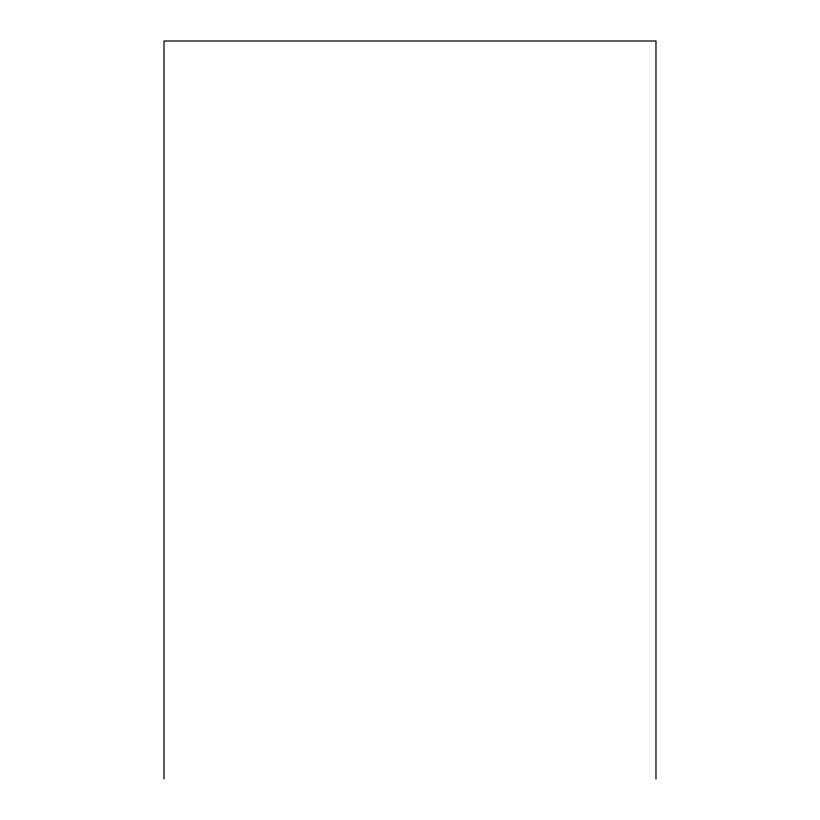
<?xml version="1.0" encoding="UTF-8"?>
<svg xmlns="http://www.w3.org/2000/svg" width="820" height="820" viewBox="0 0 820 820"><rect width="100%" height="100%" fill="white"/><g stroke="black" fill="none" stroke-linecap="round" stroke-linejoin="round"><path stroke-width="1.23" d="M655.979 779L655.979 41L164.02 41L164.02 779"/></g></svg>
